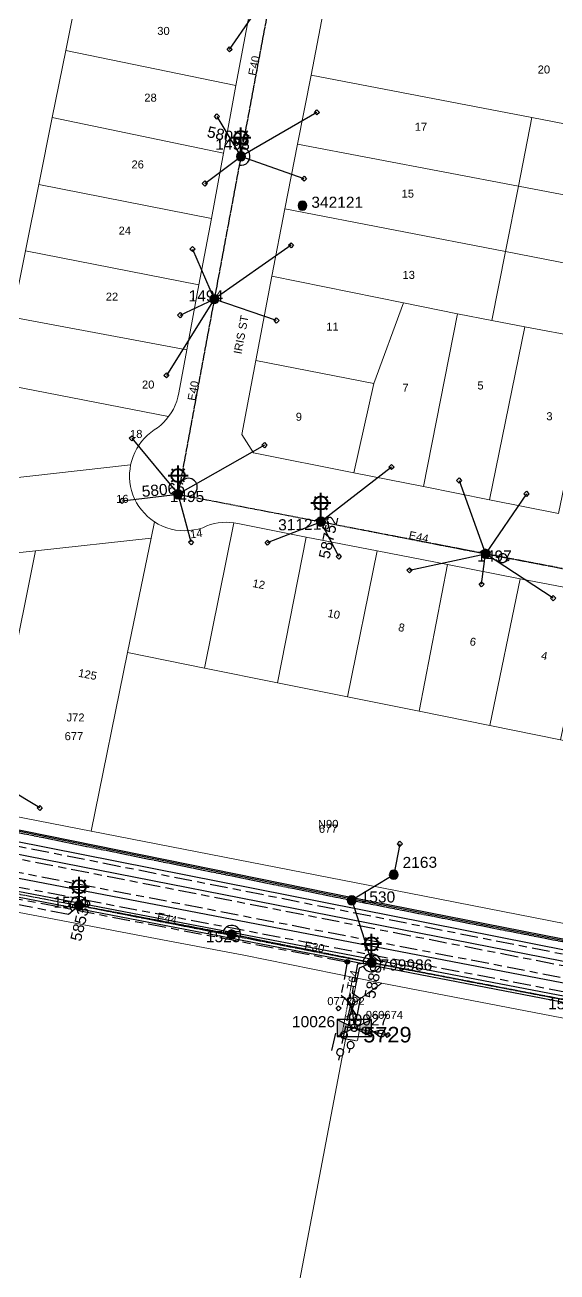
# Model space of a CAD drawing. Header units: metres. Extents: x 309024 to 312074, y 6251331 to 6253790.
# Drawn here: x 311155.7 to 311275.4, y 6252505.9 to 6252786.5 of the extents above; entities that cross this region are included whole.
import ezdxf
from ezdxf.enums import TextEntityAlignment as Align

# ---------------------------------------------------------------- set-up
doc = ezdxf.new("R2010")
doc.units = ezdxf.units.M
for name, pattern in [('Cable Exist OH', [1, 1, 0]), ('Cable Exist UG', [8.2, 4, -1.2, 1.8, -1.2]), ('HIDDEN', [0.375, 0.25, -0.125]), ('HIDDEN2', [0.1875, 0.125, -0.0625])]:
    doc.linetypes.add(name, pattern=pattern)
doc.layers.get('0').update_dxf_attribs({"color": 6})
for name, color, linetype, lineweight in [('Cadastre Buildings_SP_EXT', 9, 'Continuous', 5), ('Cadastre Land Parcels_SP_EXT', 9, 'Continuous', 5), ('Cadastre Other Property_SP_EXT', 9, 'HIDDEN', 5), ('Cadastre Roads_SP_EXT', 9, 'Continuous', 5)]:
    doc.layers.add(name, color=color, linetype=linetype, lineweight=lineweight)
for name, color, linetype in [('Equip_HV_EXT', 7, 'Continuous'), ('Equip_LV_EXT', 7, 'Continuous'), ('Equip_SP_LV_EXT', 7, 'Continuous'), ('Equip_SP_SL_EXT', 7, 'Continuous'), ('Mains_HV_EXT', 7, 'Continuous'), ('Mains_LV_EXT', 7, 'Continuous'), ('Mains_SL_EXT', 7, 'Continuous'), ('Mains_TR_EXT', 7, 'Continuous'), ('Services_SP_EXT', 7, 'Continuous'), ('Sub_SP_EXT', 7, 'Continuous'), ('SupportsOH_SP_TR_HV_LV_SL_EXT', 7, 'Continuous')]:
    doc.layers.add(name, color=color, linetype=linetype)
doc.layers.get('0').freeze()
doc.styles.add('iecARIAL', font='arial.ttf', dxfattribs={"height": 2})
doc.styles.add('POLE_LABEL', font='arial.ttf')
doc.styles.get("Standard").update_dxf_attribs({"font": 'arial.ttf'})
doc.styles.add('SWITCH_LABEL', font='arial.ttf', dxfattribs={"height": 2.5})
doc.linetypes.add('Cable E OH', pattern='A,9.4,["E",Standard,S=1.7,R=0,X=0,Y=-1],0', length=9.4)
doc.linetypes.add('Cable P UG', pattern='A,6,-0.5,["P",Standard,S=1.7,R=0,X=0.5,Y=-1],-2.9', length=9.4)

# ---------------------------------------------------------------- blocks, each defined once
blk = doc.blocks.new('SUB_PADMOUNT_EXT')
for points in [[(0, 0), (-3.84, 1.92), (-3.84, -1.92)], [(0, 0), (3.84, 1.92), (3.84, -1.92)]]:
    blk.add_hatch(color=256).paths.add_polyline_path(points)
for p, q in [((3.84, 1.92), (-3.84, -1.92)), ((-3.84, 1.92), (3.84, -1.92))]:
    blk.add_line(p, q)
blk.add_lwpolyline([(-3.84, -1.92), (3.84, -1.92), (3.84, 1.92), (-3.84, 1.92)], close=True)
for tag, height, flags, p in [('ASSET_NUM', 3.5, 8, (2, 2)), ('STREET_CODE', 0.2, 9, (1.5, 0)), ('CONSTRUCTED_VOLTAGE', 0.2, 9, (1.5, -0.2)), ('OPERATING_VOLTAGE', 0.2, 9, (1.5, -0.6)), ('ORIENTATION', 0.2, 9, (1.5, -0.8)), ('OWNED_BY', 0.2, 9, (1.5, -1)), ('OPERATED_BY', 0.2, 9, (1.5, -1.2)), ('SECONDARY_VOLTAGE', 0.2, 9, (1.5, -1.6)), ('STATE', 0.2, 9, (1.5, -1.8)), ('SUBSTATION_TYPE', 0.2, 9, (1.5, -2.2)), ('NO_PHASES', 0.2, 9, (1.5, -0.4)), ('MAINTAINED_BY', 0.2, 9, (1.5, -1.4)), ('PARENT', 0.2, 9, (1.5, -2)), ('USAGE', 0.2, 9, (1.5, -2.4)), ('LEGEND', 0.2, 9, (1.5, -2.6)), ('LOCATION', 0.2, 9, (1.5, -2.8)), ('STREETNAME', 0.2, 9, (1.5, -3)), ('SUBURB', 0.2, 9, (1.5, -3.2)), ('Z', 0.2, 1, (1.5, -3.6)), ('NOTES', 0.2, 9, (1.5, -3.4))]:
    blk.add_attdef(tag, text='', height=height, dxfattribs=dict(flags=flags)).set_placement(p, align=Align.MIDDLE_LEFT)
blk = doc.blocks.new('LV_OH_LINKS_OPEN_EXT')
for p, q in [((-0.17, 4.97), (-0.17, 5.46)), ((-0.17, 3), (-0.17, 2.5)), ((0.17, 4.97), (0.17, 5.46)), ((0.17, 3), (0.17, 2.5))]:
    blk.add_line(p, q)
blk.add_lwpolyline([(0, 2.99, 1), (0, 4.98, 1)], format="xyb", close=True)
at = {"flags": 9}
for tag, p in [('ACTUAL_STATUS', (0, 0)), ('CONSTRUCTED_VOLTAGE', (0, -0.2)), ('OPERATING_VOLTAGE', (0, -0.6)), ('ORIENTATION', (0, -0.8)), ('OWNED_BY', (0, -1)), ('STATE', (0, -1.2)), ('SWITCH_TYPE', (0, -1.4)), ('NO_PHASES', (0, -0.4)), ('USAGE', (0, -1.6)), ('LEGEND', (0, -1.8)), ('NOTES', (0, -2))]:
    blk.add_attdef(tag, text='', height=0.2, dxfattribs=at).set_placement(p, align=Align.MIDDLE_LEFT)
at = {"flags": 1}
blk.add_attdef('Z', (0, 0), '', height=0.2, dxfattribs=at)
blk = doc.blocks.new('SL_LANTERN_EXT')
at = {"lineweight": 40}
for p, q in [((-1.46, 5.68), (-1.06, 5.28)), ((0, 1.97), (0, 6.47)), ((1.46, 5.68), (1.06, 5.28)), ((-2.25, 4.22), (2.25, 4.22)), ((-1.46, 2.76), (-1.06, 3.16)), ((1.46, 2.76), (1.06, 3.16)), ((0, 0), (0, 2.72))]:
    blk.add_line(p, q, dxfattribs=at)
blk.add_circle((0, 4.22), 1.5, dxfattribs=at)
at = {"style": 'iecARIAL', "flags": 8}
blk.add_attdef('ASSET_NUM', (1.5, 1.5), '', height=2.5, dxfattribs=at)
for tag, p, height, flags in [('OPERATING_VOLTAGE', (0.98, -1.65), 0.2, 9), ('ORIENTATION', (0.98, -1.85), 0.2, 9), ('OWNED_BY', (0.98, -2.05), 0.2, 9), ('STATE', (0.98, -2.25), 0.2, 9), ('CONSTRUCTED_VOLTAGE', (0.98, -0.65), 0.2, 9), ('CONTROL_TYPE', (0.98, -0.85), 0.2, 9), ('LANTERN_PURPOSE', (0.98, -1.05), 0.2, 9), ('LANTERN_TYPE', (0.98, -1.25), 0.2, 9), ('NO_PHASES', (0.98, -1.45), 0.2, 9), ('USAGE', (0.98, -2.45), 0.2, 9), ('CEXIST', (0.98, -2.65), 0.2, 9), ('CNEW', (0.98, -2.85), 0.2, 9), ('LNUMBER', (2.18, -3.25), 2.5, 8), ('CNUMBER', (0.98, -3.05), 0.2, 9), ('CREMOVE', (0.98, -3.25), 0.2, 9), ('CREPLACE', (0.98, -3.45), 0.2, 9), ('LKINGHEIGHT', (0.98, -3.65), 0.2, 9), ('LBRACKET', (0.98, -3.85), 0.2, 9), ('LBRACKETVOCAB', (0.98, -4.05), 0.2, 9), ('LCATEGORY', (0.98, -4.25), 0.2, 9), ('LCHARGE1', (0.98, -4.45), 0.2, 9), ('LCHARGE1PERCENT', (0.98, -4.65), 0.2, 9), ('LCHARGE2', (0.98, -4.85), 0.2, 9), ('LCHARGE2PERCENT', (0.98, -5.05), 0.2, 9), ('LCHARGE3', (0.98, -5.25), 0.2, 9), ('LCHARGE3PERCENT', (0.98, -5.45), 0.2, 9), ('LEXIST', (0.98, -5.65), 0.2, 9), ('LLAMP', (0.98, -5.85), 0.2, 9), ('LLAMPVOCAB', (0.98, -6.05), 0.2, 9), ('LMAST', (0.98, -6.25), 0.2, 9), ('LMASTVOCAB', (0.98, -6.45), 0.2, 9), ('LNEW', (0.98, -6.65), 0.2, 9), ('LANTNUMBER', (0.98, -6.85), 0.2, 9), ('LOUTREACH', (0.98, -7.25), 0.2, 9), ('LOUTREACHVOCAB', (0.98, -7.45), 0.2, 9), ('LRATECODE', (0.98, -7.65), 0.2, 9), ('LREMOVE', (0.98, -7.85), 0.2, 9), ('LREPLACE', (0.98, -8.05), 0.2, 9), ('LTYPE', (0.98, -8.25), 0.2, 9), ('LTYPEVOCAB', (0.98, -8.45), 0.2, 9), ('STREETNAME', (0.98, -9.25), 0.2, 9), ('SUBURB', (0.98, -9.45), 0.2, 1), ('LEGEND', (0.98, -8.65), 0.2, 9), ('LOCATION', (0.98, -8.85), 0.2, 9), ('NOTES', (0.98, -9.05), 0.2, 9)]:
    blk.add_attdef(tag, p, '', height=height, dxfattribs=dict(flags=flags))
blk = doc.blocks.new('CCP_EXT')
blk.add_wipeout([(0, 0.57), (0.57, 0), (0, -0.57), (-0.57, 0)])
blk.add_lwpolyline([(-0.57, 0), (0, 0.57), (0.57, 0), (0, -0.57), (-0.57, 0)])
at = {"flags": 1}
blk.add_attdef('Z', (0, 0), '', height=0.2, dxfattribs=at)
at = {"flags": 9}
for tag, p in [('CCP_TYPE', (0, 0)), ('CONSTRUCTED_VOLTAGE', (0, -0.2)), ('OPERATING_VOLTAGE', (0, -0.6)), ('ORIENTATION', (0, -0.8)), ('OWNED_BY', (0, -1)), ('STATE', (0, -1.8)), ('NO_PHASES', (0, -0.4)), ('USAGE', (0, -1.2)), ('LEGEND', (0, -1.4)), ('LIFE_SUPPORT', (0, -1.6)), ('NOTES', (0, -2))]:
    blk.add_attdef(tag, text='', height=0.2, dxfattribs=at).set_placement(p, align=Align.MIDDLE_LEFT)
blk = doc.blocks.new('POLE_EXT')
blk.add_hatch(color=256).paths.add_polyline_path([(-1, 0, 1), (1, 0, 1)])
blk.add_lwpolyline([(-1, 0, 1), (1, 0, 1)], format="xyb", close=True)
for tag, height, flags, p in [('pNumber', 2.5, 8, (-17.84, 2.07)), ('OWNED_BY', 0.2, 9, (1.35, -0.4)), ('SPECIAL_USE', 0.2, 9, (1.35, -0.8)), ('STATE', 0.2, 9, (1.35, -1)), ('cLV', 0.2, 9, (1.35, -1.4)), ('hDepth', 0.2, 9, (1.35, -1.6)), ('hDia', 0.2, 9, (1.35, -1.8)), ('cHV', 0.2, 9, (1.35, -2)), ('PARENT', 0.2, 9, (1.35, -0.6)), ('USAGE', 0.2, 9, (1.35, -1.2)), ('LBRACKET', 0.2, 9, (1.35, -2.2)), ('LExisting', 0.2, 9, (1.35, -2.4)), ('LANTNUMBER', 0.2, 9, (1.35, -2.6)), ('LOther', 0.2, 9, (1.35, -2.8)), ('cLinedev', 0.2, 9, (1.35, -3.4)), ('pExisting', 0.2, 9, (1.35, -3.8)), ('pFooting', 0.2, 9, (1.35, -4.4)), ('pNew', 0.2, 9, (1.35, -4.6)), ('pRelocate', 0.2, 9, (1.35, -5)), ('pRemove', 0.2, 9, (1.35, -5.2)), ('pReplace', 0.2, 9, (1.35, -5.4)), ('pStay', 0.2, 9, (1.35, -5.6)), ('LRemove', 0.2, 9, (1.35, -3)), ('LEGEND', 0.2, 9, (1.35, -3.2)), ('LOCATION', 0.2, 9, (1.35, -3.6)), ('PFNUMBER', 0.2, 9, (1.35, -4)), ('NEWPFNUMBER', 0.2, 9, (1.35, -4.2)), ('pType', 0.2, 9, (1.35, -5.8)), ('cspan', 0.2, 9, (1.35, -6)), ('STREETNAME', 0.2, 9, (1.35, -6.2)), ('SUBURB', 0.2, 9, (1.35, -6.4)), ('OPERATED_BY', 0.2, 9, (1.36, -7.01)), ('NOTES', 0.2, 9, (1.35, -6.6)), ('MAINTAINED_BY', 0.2, 9, (1.36, -6.81))]:
    blk.add_attdef(tag, text='', height=height, dxfattribs=dict(flags=flags)).set_placement(p, align=Align.MIDDLE_LEFT)
at = {"style": 'POLE_LABEL'}
for tag, height, flags, p in [('ASSET_NUM', 2.5, 8, (2, 2)), ('STRUCTURE_PLANT_NUMBER', 0.2, 9, (1.35, 0.03)), ('STREET_CODE', 0.2, 9, (1.35, -0.2))]:
    blk.add_attdef(tag, text='', height=height, dxfattribs=dict(at, flags=flags)).set_placement(p, align=Align.MIDDLE_LEFT)
at = {"flags": 1}
blk.add_attdef('Z', (1.35, -7.33), '', height=0.2, dxfattribs=at)
blk = doc.blocks.new('LV_UG_DFUSE_CLOSED_EXT')
for points in [[(1, 0), (0, 0)], [(5.04, 0.73), (2.16, -0.72)], [(5.05, -0.71), (2.16, 0.72)], [(6.2, 0.01), (7.2, 0.01)]]:
    blk.add_lwpolyline(points)
for centre in [(1.8, 0), (5.4, 0.01)]:
    blk.add_circle(centre, 0.8)
at = {"flags": 9}
for tag, p in [('ACTUAL_STATUS', (0, 0)), ('CONSTRUCTED_VOLTAGE', (0, -0.2)), ('OPERATING_VOLTAGE', (0, -0.6)), ('ORIENTATION', (0, -0.8)), ('STATE', (0, -1)), ('SWITCH_TYPE', (0, -1.2)), ('NO_PHASES', (0, -0.4)), ('USAGE', (0, -1.4)), ('NOTES', (0, -1.6))]:
    blk.add_attdef(tag, text='', height=0.2, dxfattribs=at).set_placement(p, align=Align.MIDDLE_LEFT)
at = {"flags": 1}
blk.add_attdef('Z', (0, 0), '', height=0.2, dxfattribs=at)
blk = doc.blocks.new('SWG_HOLEC_SU_EXT')
blk.add_line((1.8, -2), (5.8, -2))
for points in [[(1, 0), (0, 0)], [(6.6, 0), (7.6, 0)]]:
    blk.add_lwpolyline(points)
for points in [[(1.8, -0.8, 1), (1.8, 0.8, 1)], [(5.8, -0.8, 1), (5.8, 0.8, 1)]]:
    blk.add_lwpolyline(points, format="xyb", close=True)
at = {"style": 'SWITCH_LABEL', "flags": 8}
blk.add_attdef('ASSET_NUM', text='', height=2.5, rotation=179.9544, dxfattribs=at).set_placement((-2.4, 0), align=Align.MIDDLE_LEFT)
at = {"flags": 1}
blk.add_attdef('Z', (0, 0), '', height=0.2, dxfattribs=at)
at = {"flags": 9}
for tag, p in [('ACTUAL_STATUS', (0, -0.4)), ('CONSTRUCTED_VOLTAGE', (0, -0.6)), ('OPERATING_VOLTAGE', (0, -1)), ('ORIENTATION', (0, -1.2)), ('OWNED_BY', (0, -1.4)), ('STATE', (0, -1.8)), ('SWITCH_TYPE', (0, -2)), ('STREETNAME', (0, -2.6)), ('SUBURB', (0, -2.8)), ('NO_PHASES', (0, -0.8)), ('PARENT', (0, -1.6)), ('USAGE', (0, -2.2)), ('LOCATION', (0, -2.4)), ('NOTES', (0, -3))]:
    blk.add_attdef(tag, text='', height=0.2, dxfattribs=at).set_placement(p, align=Align.MIDDLE_LEFT)
at = {"style": 'SWITCH_LABEL', "flags": 9}
blk.add_attdef('STREET_CODE', text='', height=0.2, dxfattribs=at).set_placement((0, -0.2), align=Align.MIDDLE_LEFT)
blk = doc.blocks.new('CONNECTOR_NODE_EXT')
h = blk.add_hatch(color=256)
edge = h.paths.add_edge_path()
edge.add_arc((0, 0), 0.5, 0, 360)
blk.add_circle((0, 0), 0.5)
at = {"flags": 1}
blk.add_attdef('Z', (0, 0), '', height=0.2, dxfattribs=at)
at = {"flags": 9}
for tag, p in [('CONNECTOR_TYPE', (0, 0)), ('CONSTRUCTED_VOLTAGE', (0, -0.2)), ('OPERATING_VOLTAGE', (0, -0.6)), ('ORIENTATION', (0, -0.8)), ('SUBTYPE', (0, -1)), ('NO_PHASES', (0, -0.4)), ('USAGE', (0, -1.2)), ('NOTES', (0, -1.4))]:
    blk.add_attdef(tag, text='', height=0.2, dxfattribs=at).set_placement(p, align=Align.MIDDLE_LEFT)

msp = doc.modelspace()

# ---------------------------------------------------------------- linework, layer by layer
at = {"layer": 'Cadastre Land Parcels_SP_EXT', "linetype": 'Continuous'}
for points in [[(311170.85, 6252810.51), (311131.52, 6252818.09), (311111.86, 6252821.87), (311072.07, 6252624.41), (311131.01, 6252612.86), (311141.89, 6252666.42), (311145.38, 6252683.68), (311149.77, 6252705.79), (311152.79, 6252720.78), (311155.79, 6252735.68), (311158.81, 6252750.61), (311161.83, 6252765.64), (311164.88, 6252780.77), (311167.83, 6252795.38), (311170.85, 6252810.51)], [(311322.61, 6252780.77), (311224.77, 6252799.95), (311220.06, 6252775.23), (311269.67, 6252765.64), (311317.97, 6252756.26), (311322.61, 6252780.77)], [(311206, 6252787.95), (311167.83, 6252795.38), (311164.88, 6252780.77), (311203.12, 6252772.9), (311206, 6252787.95)], [(311203.12, 6252772.9), (311164.88, 6252780.77), (311161.83, 6252765.64), (311200.33, 6252757.64), (311203.12, 6252772.9)], [(311269.67, 6252765.64), (311220.06, 6252775.23), (311217.03, 6252759.66), (311266.67, 6252750.21), (311269.67, 6252765.64)], [(311200.33, 6252757.64), (311161.83, 6252765.64), (311158.81, 6252750.61), (311197.65, 6252742.96), (311200.33, 6252757.64)], [(311317.97, 6252756.26), (311269.67, 6252765.64), (311266.67, 6252750.21), (311315.07, 6252740.99), (311317.97, 6252756.26)], [(311266.67, 6252750.21), (311217.03, 6252759.66), (311214.18, 6252745.13), (311263.76, 6252735.55), (311266.67, 6252750.21)], [(311197.65, 6252742.96), (311158.81, 6252750.61), (311155.79, 6252735.68), (311194.8, 6252728.02), (311197.65, 6252742.96)], [(311315.07, 6252740.99), (311266.67, 6252750.21), (311263.76, 6252735.55), (311312.22, 6252726.06), (311315.07, 6252740.99)], [(311263.76, 6252735.55), (311214.18, 6252745.13), (311211.26, 6252729.99), (311240.83, 6252723.99), (311252.95, 6252721.52), (311260.7, 6252720), (311263.76, 6252735.55)], [(311194.8, 6252728.02), (311155.79, 6252735.68), (311152.79, 6252720.78), (311192.09, 6252713.36), (311194.8, 6252728.02)], [(311312.22, 6252726.06), (311263.76, 6252735.55), (311260.7, 6252720), (311268.11, 6252718.56), (311280.92, 6252716.15), (311309.32, 6252710.77), (311312.22, 6252726.06)], [(311240.83, 6252723.99), (311211.26, 6252729.99), (311207.63, 6252711.02), (311234.16, 6252705.85), (311240.83, 6252723.99)], [(311252.95, 6252721.52), (311240.83, 6252723.99), (311234.16, 6252705.85), (311229.69, 6252685.74), (311245.31, 6252682.65), (311252.95, 6252721.52)], [(311192.09, 6252713.36), (311152.79, 6252720.78), (311149.77, 6252705.79), (311188.01, 6252698.39), (311188.6, 6252699.19), (311189.08, 6252700.03), (311189.5, 6252700.92), (311189.84, 6252701.83), (311190.11, 6252702.77), (311190.3, 6252703.72), (311192.09, 6252713.36)], [(311268.11, 6252718.56), (311260.7, 6252720), (311252.95, 6252721.52), (311245.31, 6252682.65), (311260.21, 6252679.68), (311268.11, 6252718.56)], [(311280.92, 6252716.15), (311268.11, 6252718.56), (311260.21, 6252679.68), (311275.68, 6252676.6), (311279.9, 6252696.82), (311280.92, 6252716.15)], [(311234.16, 6252705.85), (311207.63, 6252711.02), (311204.45, 6252694.35), (311207.1, 6252690.23), (311229.69, 6252685.74), (311234.16, 6252705.85)], [(311188.01, 6252698.39), (311149.77, 6252705.79), (311145.38, 6252683.68), (311179.46, 6252687.55), (311179.72, 6252688.5), (311180.03, 6252689.42), (311180.41, 6252690.31), (311180.85, 6252691.17), (311181.36, 6252691.99), (311181.94, 6252692.77), (311182.57, 6252693.5), (311183.26, 6252694.18), (311184, 6252694.8), (311184.79, 6252695.37), (311185.53, 6252695.87), (311186.23, 6252696.43), (311186.88, 6252697.04), (311187.49, 6252697.69), (311188.01, 6252698.39)], [(311184.8, 6252674.71), (311184, 6252675.28), (311183.25, 6252675.92), (311182.55, 6252676.61), (311181.91, 6252677.36), (311181.33, 6252678.15), (311180.81, 6252678.99), (311180.36, 6252679.87), (311179.99, 6252680.78), (311179.69, 6252681.71), (311179.46, 6252682.67), (311179.31, 6252683.64), (311179.24, 6252684.62), (311179.24, 6252685.61), (311179.33, 6252686.59), (311179.46, 6252687.55), (311145.38, 6252683.68), (311141.89, 6252666.42), (311158.07, 6252668.16), (311184.05, 6252671.01), (311184.8, 6252674.71)], [(311202.69, 6252674.47), (311201.81, 6252674.58), (311200.93, 6252674.61), (311200.05, 6252674.58), (311199.17, 6252674.48), (311198.31, 6252674.31), (311197.46, 6252674.06), (311196.63, 6252673.76), (311195.68, 6252673.38), (311194.69, 6252673.08), (311193.68, 6252672.86), (311192.66, 6252672.73), (311191.63, 6252672.68), (311190.6, 6252672.72), (311189.57, 6252672.85), (311188.56, 6252673.06), (311187.57, 6252673.35), (311186.61, 6252673.73), (311185.69, 6252674.18), (311184.8, 6252674.71), (311184.05, 6252671.01), (311178.79, 6252645.28), (311196.09, 6252641.79), (311202.69, 6252674.47)], [(311218.91, 6252671.28), (311203.55, 6252674.29), (311202.69, 6252674.47), (311196.09, 6252641.79), (311212.5, 6252638.48), (311218.91, 6252671.28)], [(311178.79, 6252645.28), (311184.05, 6252671.01), (311158.07, 6252668.16), (311146.27, 6252609.85), (311170.59, 6252605.12), (311178.79, 6252645.28)], [(311234.88, 6252668.19), (311218.91, 6252671.28), (311212.5, 6252638.48), (311228.22, 6252635.31), (311234.88, 6252668.19)], [(311146.27, 6252609.85), (311158.07, 6252668.16), (311141.89, 6252666.42), (311131.01, 6252612.86), (311146.27, 6252609.85)], [(311250.74, 6252665.1), (311234.88, 6252668.19), (311228.22, 6252635.31), (311244.33, 6252632.06), (311250.74, 6252665.1)], [(311267.11, 6252661.9), (311250.74, 6252665.1), (311244.33, 6252632.06), (311260.25, 6252628.84), (311267.11, 6252661.9)], [(311283.18, 6252658.81), (311267.11, 6252661.9), (311260.25, 6252628.84), (311276.13, 6252625.64), (311283.18, 6252658.81)], [(311343.01, 6252550.3), (311235.99, 6252570.93), (311229.28, 6252566.08), (311212.77, 6252479.4), (311212.52, 6252479.44), (311207.73, 6252454.99), (311218.93, 6252452.81), (311218.89, 6252452.59), (311304.48, 6252436.7), (311346.07, 6252543.7), (311343.01, 6252550.3)]]:
    msp.add_lwpolyline(points, close=True, dxfattribs=at)
at = {"layer": 'Cadastre Other Property_SP_EXT', "linetype": 'HIDDEN2'}
msp.add_lwpolyline([(311228.66, 6252562.8), (311227.81, 6252558.36), (311230.47, 6252557.89), (311231.31, 6252562.38), (311228.66, 6252562.8)], close=True, dxfattribs=at)
at = {"layer": 'Mains_HV_EXT', "linetype": 'Cable Exist UG'}
for points in [[(311127.06, 6252595.02), (311228.2, 6252575.69)], [(311233.73, 6252575.49), (311230.51, 6252575.15), (311229.27, 6252568.75), (311231.1, 6252567.42), (311229.78, 6252560.81)]]:
    msp.add_lwpolyline(points, dxfattribs=at)
at = {"layer": 'Mains_HV_EXT', "linetype": 'Continuous'}
msp.add_lwpolyline([(311235.69, 6252575.11, 1.140365), (311231.74, 6252575.36)], format="xyb", dxfattribs=at)
at = {"layer": 'Mains_LV_EXT', "linetype": 'Cable Exist OH'}
for points in [[(311204.27, 6252756.93), (311211.42, 6252795.16)], [(311204.27, 6252756.93), (311198.27, 6252724.79)], [(311190.13, 6252680.9), (311222.27, 6252674.72)], [(311202.17, 6252581.86), (311167.86, 6252588.37)], [(311233.66, 6252575.5), (311202.17, 6252581.86)], [(311233.66, 6252575.5), (311279.12, 6252566.77)]]:
    msp.add_lwpolyline(points, dxfattribs=at)
at = {"layer": 'Mains_LV_EXT', "linetype": 'Continuous'}
for points in [[(311203.9, 6252754.97, 1.021956), (311204.63, 6252758.9)], [(311192.09, 6252680.53, 2.403451), (311190.49, 6252682.87)], [(311169.83, 6252588, 1.527725), (311166.25, 6252587.18)], [(311204.14, 6252581.49, 1.019548), (311200.2, 6252582.23)], [(311231.78, 6252574.72, 0.741388), (311235.67, 6252575.04)]]:
    msp.add_lwpolyline(points, format="xyb", dxfattribs=at)
at = {"layer": 'Mains_LV_EXT', "linetype": 'Cable Exist UG'}
for points in [[(311167.86, 6252588.37), (311165.48, 6252586.38), (311121.01, 6252594.79), (311120.33, 6252590.75)], [(311233.66, 6252575.5), (311230.84, 6252574.29), (311229.14, 6252566.24), (311229.78, 6252560.81)]]:
    msp.add_lwpolyline(points, dxfattribs=at)
at = {"layer": 'Mains_SL_EXT', "linetype": 'Cable Exist OH'}
for points in [[(311190.13, 6252680.9), (311222.27, 6252674.72)], [(311167.86, 6252588.37), (311202.17, 6252581.86)], [(311233.66, 6252575.5), (311202.17, 6252581.86)], [(311279.12, 6252566.77), (311233.66, 6252575.5)]]:
    msp.add_lwpolyline(points, dxfattribs=at)

# ---------------------------------------------------------------- block references
at = {"layer": 'Equip_HV_EXT'}
msp.add_blockref('CONNECTOR_NODE_EXT', (311228.2, 6252575.69), dxfattribs=at)
at = {"layer": 'Equip_SP_LV_EXT', "rotation": 255.6650221264494}
msp.add_blockref('LV_OH_LINKS_OPEN_EXT', (311259.3, 6252667.51), dxfattribs=at)
at = {"layer": 'Equip_SP_SL_EXT'}
ref = msp.add_blockref('SL_LANTERN_EXT', (311204.27, 6252756.93), dxfattribs=at)
ref.add_attrib('ASSET_NUM', '58065', dxfattribs={"layer": '0', "height": 2.5, "rotation": 347.1546, "style": 'iecARIAL'}).set_placement((311205.77, 6252758.43), align=Align.BOTTOM_RIGHT)
ref = msp.add_blockref('SL_LANTERN_EXT', (311190.13, 6252680.9), dxfattribs=at)
ref.add_attrib('ASSET_NUM', '58066', dxfattribs={"layer": '0', "height": 2.5, "rotation": 5.1473, "style": 'iecARIAL'}).set_placement((311191.63, 6252682.4), align=Align.MIDDLE_RIGHT)
ref = msp.add_blockref('SL_LANTERN_EXT', (311222.27, 6252674.72), dxfattribs=at)
ref.add_attrib('ASSET_NUM', '58752', dxfattribs={"layer": '0', "height": 2.5, "rotation": 77.8511, "style": 'iecARIAL'}).set_placement((311223.77, 6252676.22), align=Align.TOP_RIGHT)
ref = msp.add_blockref('SL_LANTERN_EXT', (311167.86, 6252588.37), dxfattribs=at)
ref.add_attrib('ASSET_NUM', '58530', dxfattribs={"layer": '0', "height": 2.5, "rotation": 76.2499, "style": 'iecARIAL'}).set_placement((311169.36, 6252589.87), align=Align.MIDDLE_RIGHT)
ref = msp.add_blockref('SL_LANTERN_EXT', (311233.66, 6252575.5), dxfattribs=at)
ref.add_attrib('ASSET_NUM', '58887', dxfattribs={"layer": '0', "height": 2.5, "rotation": 78.1258, "style": 'iecARIAL'}).set_placement((311235.16, 6252577), align=Align.MIDDLE_RIGHT)
at = {"layer": 'Services_SP_EXT'}
msp.add_blockref('CCP_EXT', (311240.03, 6252602.24), dxfattribs=at)
at = {"layer": 'Sub_SP_EXT'}
ref = msp.add_blockref('SUB_PADMOUNT_EXT', (311229.78, 6252560.81), dxfattribs=at)
ref.add_attrib('ASSET_NUM', '5729', dxfattribs={"layer": '0', "height": 3.5}).set_placement((311231.78, 6252561.06), align=Align.TOP_LEFT)
at = {"layer": 'SupportsOH_SP_TR_HV_LV_SL_EXT'}
ref = msp.add_blockref('POLE_EXT', (311204.27, 6252756.93), dxfattribs=at)
ref.add_attrib('ASSET_NUM', '1493', dxfattribs={"layer": '0', "height": 2.5, "rotation": 0.0509, "style": 'POLE_LABEL'}).set_placement((311206.27, 6252757.68), align=Align.BOTTOM_RIGHT)
ref = msp.add_blockref('POLE_EXT', (311218.11, 6252745.85), dxfattribs=at)
ref.add_attrib('ASSET_NUM', '342121', dxfattribs={"layer": '0', "height": 2.5, "style": 'POLE_LABEL'}).set_placement((311220.11, 6252746.6), align=Align.MIDDLE_LEFT)
ref = msp.add_blockref('POLE_EXT', (311198.27, 6252724.79), dxfattribs=at)
ref.add_attrib('ASSET_NUM', '1494', dxfattribs={"layer": '0', "height": 2.5, "rotation": 359.9919, "style": 'POLE_LABEL'}).set_placement((311200.27, 6252725.54), align=Align.MIDDLE_RIGHT)
ref = msp.add_blockref('POLE_EXT', (311190.13, 6252680.9), dxfattribs=at)
ref.add_attrib('ASSET_NUM', '1495', dxfattribs={"layer": '0', "height": 2.5, "rotation": 0.0194, "style": 'POLE_LABEL'}).set_placement((311192.13, 6252681.65), align=Align.TOP_CENTER)
ref = msp.add_blockref('POLE_EXT', (311222.27, 6252674.72), dxfattribs=at)
ref.add_attrib('ASSET_NUM', '311215', dxfattribs={"layer": '0', "height": 2.5, "rotation": 1, "style": 'POLE_LABEL'}).set_placement((311224.27, 6252675.47), align=Align.TOP_RIGHT)
ref = msp.add_blockref('POLE_EXT', (311259.3, 6252667.51), dxfattribs=at)
ref.add_attrib('ASSET_NUM', '1497', dxfattribs={"layer": '0', "height": 2.5, "rotation": 359.9755, "style": 'POLE_LABEL'}).set_placement((311261.3, 6252668.26), align=Align.TOP_CENTER)
ref = msp.add_blockref('POLE_EXT', (311238.65, 6252595.29), dxfattribs=at)
ref.add_attrib('ASSET_NUM', '2163', dxfattribs={"layer": '0', "height": 2.5, "rotation": 0.5435, "style": 'POLE_LABEL'}).set_placement((311240.65, 6252596.04), align=Align.BOTTOM_LEFT)
ref = msp.add_blockref('POLE_EXT', (311167.86, 6252588.37), dxfattribs=at)
ref.add_attrib('ASSET_NUM', '1524', dxfattribs={"layer": '0', "height": 2.5, "rotation": 0.0458, "style": 'POLE_LABEL'}).set_placement((311169.86, 6252589.12), align=Align.MIDDLE_RIGHT)
ref = msp.add_blockref('POLE_EXT', (311229.2, 6252589.55), dxfattribs=at)
ref.add_attrib('ASSET_NUM', '1530', dxfattribs={"layer": '0', "height": 2.5, "style": 'POLE_LABEL'}).set_placement((311231.2, 6252590.3), align=Align.MIDDLE_LEFT)
ref = msp.add_blockref('POLE_EXT', (311202.17, 6252581.86), dxfattribs=at)
ref.add_attrib('ASSET_NUM', '1525', dxfattribs={"layer": '0', "height": 2.5, "rotation": 0.0255, "style": 'POLE_LABEL'}).set_placement((311204.17, 6252582.61), align=Align.TOP_RIGHT)
ref = msp.add_blockref('POLE_EXT', (311233.66, 6252575.5), dxfattribs=at)
ref.add_attrib('ASSET_NUM', '799986', dxfattribs={"layer": '0', "height": 2.5, "style": 'POLE_LABEL'}).set_placement((311235.66, 6252576.25), align=Align.TOP_LEFT)
ref = msp.add_blockref('POLE_EXT', (311279.12, 6252566.77), dxfattribs=at)
ref.add_attrib('ASSET_NUM', '1573', dxfattribs={"layer": '0', "height": 2.5, "rotation": 0.051, "style": 'POLE_LABEL'}).set_placement((311281.12, 6252567.52), align=Align.TOP_RIGHT)

# ---------------------------------------------------------------- texts
at = {"layer": 'Cadastre Land Parcels_SP_EXT'}
for s, p in [('30', (311185.45, 6252784.25)), ('20', (311271.02, 6252775.57)), ('28', (311182.54, 6252769.24)), ('17', (311243.36, 6252762.68)), ('26', (311179.65, 6252754.21)), ('15', (311240.41, 6252747.64)), ('24', (311176.76, 6252739.32)), ('13', (311240.61, 6252729.36)), ('22', (311173.87, 6252724.46)), ('11', (311223.47, 6252717.71)), ('20', (311182.01, 6252704.68)), ('7', (311240.59, 6252703.95)), ('5', (311257.46, 6252704.48)), ('9', (311216.61, 6252697.44)), ('3', (311272.97, 6252697.56)), ('18', (311179.32, 6252693.58)), ('16', (311176.21, 6252678.97))]:
    msp.add_text(s, height=1.8, dxfattribs=at).set_placement(p)
for s, rotation, p in [('14', 7.3579, (311192.95, 6252670.97)), ('12', 348.9304, (311206.75, 6252660.06)), ('10', 349.0443, (311223.63, 6252653.32)), ('8', 348.97, (311239.54, 6252650.17)), ('6', 348.9504, (311255.61, 6252646.98)), ('4', 349.1095, (311271.67, 6252643.8)), ('125', 348.9874, (311167.56, 6252639.88))]:
    msp.add_text(s, height=1.8, rotation=rotation, dxfattribs=at).set_placement(p)
at = {"layer": 'Cadastre Other Property_SP_EXT'}
msp.add_text('060674', height=1.8, dxfattribs=at).set_placement((311232.35, 6252562.86))
at = {"layer": 'Cadastre Roads_SP_EXT'}
msp.add_text('IRIS ST', height=1.8, rotation=79.2777, dxfattribs=at).set_placement((311204.37, 6252712.32))
at = {"layer": 'Mains_HV_EXT'}
for s, p in [('N90', (311221.59, 6252605.83)), ('677', (311221.8, 6252604.73))]:
    msp.add_text(s, height=1.8, dxfattribs=at).set_placement(p)
at = {"layer": 'Mains_LV_EXT'}
for s, rotation, p in [('E40', 78.3518, (311207.63, 6252774.96)), ('E40', 79.4907, (311194.01, 6252701.83)), ('E44', 347.8734, (311241.89, 6252670.9)), ('E44', 348.1379, (311185.26, 6252585.07)), ('E30', 349.6977, (311218.45, 6252578.57)), ('T64', 78.0975, (311229.8, 6252569.35))]:
    msp.add_text(s, height=1.8, rotation=rotation, dxfattribs=at).set_placement(p)
at = {"layer": 'Mains_TR_EXT'}
msp.add_text('J72', height=1.8, rotation=359.9749, dxfattribs=at).set_placement((311165.05, 6252629.78))
msp.add_text('677', height=1.8, dxfattribs=at).set_placement((311164.61, 6252625.58))

# ---------------------------------------------------------------- next in the draw order: linework, layer by layer
at = {"layer": 'Cadastre Buildings_SP_EXT', "linetype": 'Continuous'}
msp.add_lwpolyline([(311292.42, 6252622.35), (311276.13, 6252625.64), (311260.25, 6252628.84), (311244.33, 6252632.06), (311228.22, 6252635.31), (311212.5, 6252638.48), (311196.09, 6252641.79), (311178.79, 6252645.28), (311170.59, 6252605.12), (311242.09, 6252591.13), (311284.22, 6252582.88), (311292.42, 6252622.35)], close=True, dxfattribs=at)
at = {"layer": 'Services_SP_EXT'}
msp.add_lwpolyline([(311240.03, 6252602.24), (311238.65, 6252595.29), (311229.2, 6252589.55), (311233.73, 6252575.49)], dxfattribs=at)

# ---------------------------------------------------------------- next in the draw order: block references
for p in [(311201.71, 6252780.99), (311221.38, 6252766.82), (311198.89, 6252765.9), (311196.13, 6252750.82), (311218.46, 6252751.89), (311193.38, 6252736.06), (311215.55, 6252736.91), (311190.58, 6252721.2), (311212.3, 6252719.99), (311187.52, 6252707.63), (311179.72, 6252693.51), (311209.55, 6252691.94), (311238.14, 6252687.02), (311253.34, 6252684), (311268.48, 6252680.99), (311177.59, 6252679.42), (311193.05, 6252670.11), (311210.28, 6252670.01), (311226.28, 6252666.9), (311242.19, 6252663.8), (311258.4, 6252660.65), (311274.5, 6252657.52), (311159.02, 6252610.32), (311226.24, 6252565.26)]:
    msp.add_blockref('CCP_EXT', p, dxfattribs=at)
at = {"layer": 'Services_SP_EXT', "rotation": 168.2238932413399}
msp.add_blockref('CCP_EXT', (311237.29, 6252559.24), dxfattribs=at)

# ---------------------------------------------------------------- next in the draw order: linework, layer by layer
at = {"layer": 'Cadastre Buildings_SP_EXT', "linetype": 'Continuous'}
msp.add_lwpolyline([(311235.99, 6252570.93), (311204.91, 6252577.18), (311183.89, 6252581.15), (311145.72, 6252588.42), (311135.66, 6252543.66), (311130.42, 6252520.17), (311125.08, 6252496.34), (311120.35, 6252475.64), (311119.69, 6252472.8), (311207.73, 6252454.99), (311212.52, 6252479.44), (311212.77, 6252479.4), (311229.28, 6252566.08), (311235.99, 6252570.93)], close=True, dxfattribs=at)
at = {"layer": 'Cadastre Other Property_SP_EXT', "linetype": 'HIDDEN2'}
msp.add_lwpolyline([(311226.88, 6252558.79), (311227.86, 6252558.6), (311230.42, 6252572.02), (311229.43, 6252572.21), (311226.88, 6252558.79)], close=True, dxfattribs=at)
at = {"layer": 'Cadastre Roads_SP_EXT', "linetype": 'Continuous'}
for points in [[(311275.68, 6252676.6), (311260.21, 6252679.68), (311245.31, 6252682.65), (311229.69, 6252685.74), (311207.1, 6252690.23), (311204.45, 6252694.35), (311207.63, 6252711.02), (311211.26, 6252729.99), (311214.18, 6252745.13), (311217.03, 6252759.66), (311220.06, 6252775.23), (311224.77, 6252799.95)], [(311206, 6252787.95), (311203.12, 6252772.9), (311200.33, 6252757.64), (311197.65, 6252742.96), (311194.8, 6252728.02), (311192.09, 6252713.36), (311190.3, 6252703.72), (311190.11, 6252702.77), (311189.84, 6252701.83), (311189.5, 6252700.92), (311189.08, 6252700.03), (311188.6, 6252699.19), (311188.01, 6252698.39), (311187.49, 6252697.69), (311186.88, 6252697.04), (311186.23, 6252696.43), (311185.53, 6252695.87), (311184.79, 6252695.37), (311184, 6252694.8), (311183.26, 6252694.18), (311182.57, 6252693.5), (311181.94, 6252692.77), (311181.36, 6252691.99), (311180.85, 6252691.17), (311180.41, 6252690.31), (311180.03, 6252689.42), (311179.72, 6252688.5), (311179.46, 6252687.55), (311179.33, 6252686.59), (311179.24, 6252685.61), (311179.24, 6252684.62), (311179.31, 6252683.64), (311179.46, 6252682.67), (311179.69, 6252681.71), (311179.99, 6252680.78), (311180.36, 6252679.87), (311180.81, 6252678.99), (311181.33, 6252678.15), (311181.91, 6252677.36), (311182.55, 6252676.61), (311183.25, 6252675.92), (311184, 6252675.28), (311184.8, 6252674.71), (311185.69, 6252674.18), (311186.61, 6252673.73), (311187.57, 6252673.35), (311188.56, 6252673.06), (311189.57, 6252672.85), (311190.6, 6252672.72), (311191.63, 6252672.68), (311192.66, 6252672.73), (311193.68, 6252672.86), (311194.69, 6252673.08), (311195.68, 6252673.38), (311196.63, 6252673.76), (311197.46, 6252674.07), (311198.31, 6252674.31), (311199.17, 6252674.48), (311200.05, 6252674.58), (311200.93, 6252674.61), (311201.81, 6252674.58), (311202.69, 6252674.47), (311203.55, 6252674.29), (311218.91, 6252671.28), (311234.88, 6252668.19), (311250.74, 6252665.1), (311267.11, 6252661.9), (311283.18, 6252658.81)]]:
    msp.add_lwpolyline(points, dxfattribs=at)
at = {"layer": 'Mains_HV_EXT', "linetype": 'Cable E OH'}
for points in [[(311123.95, 6252611.56), (311229.38, 6252590.18), (311310.3, 6252574.29), (311393.68, 6252557.33), (311429.65, 6252552.76), (311447.16, 6252639.04), (311465.34, 6252729.44), (311483.18, 6252818.35)], [(311127.7, 6252596.02), (311128.69, 6252595.22), (311345.63, 6252553.32), (311439.71, 6252538.13), (311488.44, 6252531.45), (311606.99, 6252528.26), (311736.39, 6252510.93), (311852.56, 6252497.93), (311853.53, 6252498.43)]]:
    msp.add_lwpolyline(points, dxfattribs=at)
at = {"layer": 'Mains_HV_EXT', "linetype": 'Cable P UG'}
for points in [[(311124.16, 6252611.21), (311229.28, 6252589.88), (311310.16, 6252574), (311393.65, 6252557.07), (311429.83, 6252552.44), (311447.42, 6252638.94), (311483.4, 6252817.95)], [(312074.21, 6252749.55), (311922.02, 6252784.48), (311854.63, 6252494.7), (311494.8, 6252540.81), (311386.46, 6252556.68), (311145.28, 6252604.44), (311130.4, 6252609.41), (311071.39, 6252620.98), (311031.93, 6252628.71), (311003.3, 6252634.31), (310997.34, 6252603.06), (310982.3, 6252574.78)], [(310984.56, 6252574.78), (310999.25, 6252602.39), (311004.38, 6252629.31), (311384.21, 6252554.79), (311487.7, 6252539.51), (311857.03, 6252491.07), (311924.6, 6252779.26), (312073.16, 6252744.63)], [(310988.2, 6252573.1), (311003.07, 6252601.04), (311007.22, 6252622.82), (311070.38, 6252610.67), (311387.26, 6252549.72), (311487.92, 6252535.17), (311867.51, 6252484.24)], [(310988.2, 6252569.91), (310989.73, 6252571.71), (311004.98, 6252600.37), (311008.62, 6252619.47), (311372.97, 6252549.58), (311407.13, 6252543.91), (311867.59, 6252481.14)]]:
    msp.add_lwpolyline(points, dxfattribs=at)
at = {"layer": 'Mains_HV_EXT', "linetype": 'Cable Exist UG'}
msp.add_lwpolyline([(311228.2, 6252575.69), (311226.79, 6252568.2), (311228.97, 6252566.31), (311227.8, 6252561.04), (311229.78, 6252560.81)], dxfattribs=at)
at = {"layer": 'Mains_HV_EXT', "linetype": 'Cable Exist OH'}
msp.add_lwpolyline([(311372.47, 6252547.71), (311343.72, 6252554.22), (311233.66, 6252575.5)], dxfattribs=at)
at = {"layer": 'Mains_LV_EXT', "linetype": 'Cable Exist OH'}
for points in [[(311198.27, 6252724.79), (311190.13, 6252680.9)], [(311222.27, 6252674.72), (311259.3, 6252667.51)], [(311259.3, 6252667.51), (311303.52, 6252659.06)]]:
    msp.add_lwpolyline(points, dxfattribs=at)
at = {"layer": 'Mains_SL_EXT', "linetype": 'Cable Exist OH'}
for points in [[(311204.27, 6252756.93), (311198.27, 6252724.79), (311190.13, 6252680.9)], [(311222.27, 6252674.72), (311259.3, 6252667.58), (311303.52, 6252659.06)]]:
    msp.add_lwpolyline(points, dxfattribs=at)
at = {"layer": 'Mains_TR_EXT', "linetype": 'Cable Exist UG'}
for points in [[(312058.58, 6252754.05), (311923.21, 6252785.49), (311855.4, 6252493.59), (311494.67, 6252539.82), (311386.29, 6252555.69), (311145.02, 6252603.47), (311130.14, 6252608.44), (311071.2, 6252620), (311031.74, 6252627.73), (311004.1, 6252633.14), (310998.3, 6252602.72), (310989.19, 6252585.61)], [(310985.7, 6252574.78), (311000.21, 6252602.05), (311000.21, 6252602.05), (311005.18, 6252628.14), (311384.04, 6252553.8), (311487.56, 6252538.52), (311857.8, 6252489.96), (311925.77, 6252779.85), (312058.48, 6252749)], [(310992.49, 6252583.3), (311002.11, 6252601.38), (311006.51, 6252624.42), (311387.43, 6252550.71), (311488.06, 6252536.16), (311867.64, 6252485.23)], [(310988.2, 6252570.97), (311004.02, 6252600.71), (311004.02, 6252600.71), (311007.82, 6252620.61), (311373.14, 6252550.56), (311407.28, 6252544.9), (311867.5, 6252482.15)]]:
    msp.add_lwpolyline(points, dxfattribs=at)
at = {"layer": 'Mains_TR_EXT', "linetype": 'Cable Exist OH'}
for points in [[(311124.36, 6252610.87), (311229.2, 6252589.55), (311310.18, 6252573.67), (311393.52, 6252556.73), (311430.08, 6252552.1)], [(311127.7, 6252596.02), (311167.86, 6252588.37), (311233.66, 6252575.51), (311345.73, 6252553.92), (311439.79, 6252538.72), (311488.46, 6252532.05), (311607.07, 6252528.85), (311736.47, 6252511.53), (311853.53, 6252498.43)]]:
    msp.add_lwpolyline(points, dxfattribs=at)
at = {"layer": 'Services_SP_EXT'}
for points in [[(311201.71, 6252780.99), (311211.42, 6252795.16)], [(311198.89, 6252765.9), (311204.27, 6252756.93)], [(311221.38, 6252766.82), (311204.27, 6252756.93)], [(311196.13, 6252750.82), (311204.27, 6252756.93)], [(311218.46, 6252751.89), (311204.27, 6252756.93)], [(311215.55, 6252736.91), (311198.27, 6252724.79)], [(311193.38, 6252736.06), (311198.27, 6252724.79)], [(311198.27, 6252724.79), (311187.52, 6252707.63)], [(311190.58, 6252721.2), (311198.27, 6252724.79)], [(311212.3, 6252719.99), (311198.27, 6252724.79)], [(311179.72, 6252693.51), (311190.13, 6252680.9)], [(311209.55, 6252691.94), (311190.13, 6252680.9)], [(311238.14, 6252687.02), (311222.27, 6252674.72)], [(311253.34, 6252684), (311259.3, 6252667.51)], [(311177.59, 6252679.42), (311190.13, 6252680.9)], [(311193.05, 6252670.11), (311190.13, 6252680.9)], [(311268.48, 6252680.99), (311259.3, 6252667.51)], [(311210.28, 6252670.01), (311222.27, 6252674.72)], [(311226.28, 6252666.9), (311222.27, 6252674.72)], [(311242.19, 6252663.8), (311259.3, 6252667.51)], [(311258.4, 6252660.65), (311259.3, 6252667.51)], [(311274.5, 6252657.52), (311259.3, 6252667.51)], [(311159.02, 6252610.32), (311130.34, 6252627.62)], [(311229.78, 6252560.81), (311237.29, 6252559.24)]]:
    msp.add_lwpolyline(points, dxfattribs=at)

# ---------------------------------------------------------------- next in the draw order: block references
at = {"layer": 'Equip_HV_EXT'}
ref = msp.add_blockref('SWG_HOLEC_SU_EXT', (311227.86, 6252560.99), dxfattribs=dict(at, rotation=257.3892158470264))
ref.add_attrib('ASSET_NUM', '10026', dxfattribs={"layer": '0', "height": 2.5, "style": 'SWITCH_LABEL'}).set_placement((311225.46, 6252562.24), align=Align.MIDDLE_RIGHT)
ref = msp.add_blockref('SWG_HOLEC_SU_EXT', (311230.08, 6252562.64), dxfattribs=dict(at, rotation=258.6005031539436))
ref.add_attrib('ASSET_NUM', '10027', dxfattribs={"layer": '0', "height": 2.5, "style": 'SWITCH_LABEL'}).set_placement((311227.68, 6252563.89), align=Align.TOP_LEFT)
at = {"layer": 'Equip_LV_EXT'}
for p, rotation in [((311229.7, 6252561.46), 96.65024446370232), ((311230.56, 6252560.65), 348.2238932413399)]:
    msp.add_blockref('LV_UG_DFUSE_CLOSED_EXT', p, dxfattribs=dict(at, rotation=rotation))

# ---------------------------------------------------------------- next in the draw order: texts
at = {"layer": 'Cadastre Other Property_SP_EXT'}
msp.add_text('077292', height=1.8, dxfattribs=at).set_placement((311223.71, 6252565.95))

doc.saveas('drawing.dxf')
